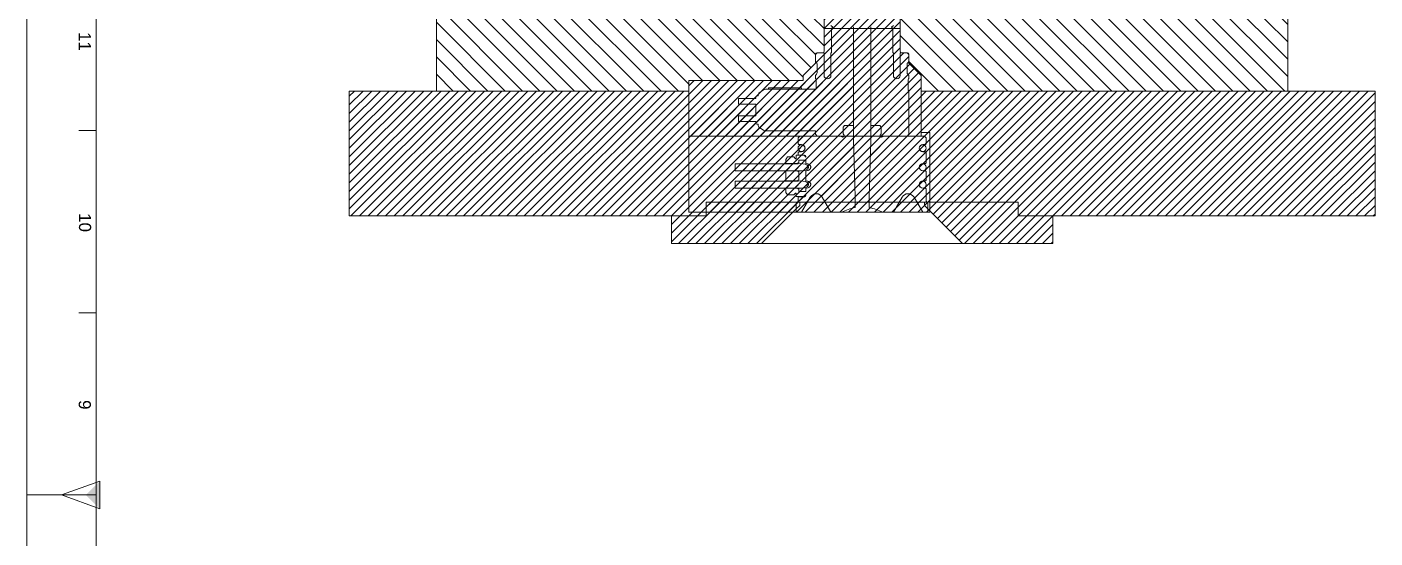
# Model space of a CAD drawing. Header units: millimetres. Extents: x 0 to 1189, y 0 to 841.
# Drawn here: x 0 to 389, y 408.1 to 555.5 of the extents above; entities that cross this region are included whole.
import ezdxf

# ---------------------------------------------------------------- set-up
doc = ezdxf.new("R2010")
doc.units = ezdxf.units.MM
doc.linetypes.add('________________', pattern=[0])
pattern_1 = [(45, (0, 0), (-1.25, 1.25), [])]

# ---------------------------------------------------------------- blocks, each defined once
blk = doc.blocks.new('D_FRAME_DRAWING@13')
blk.add_hatch(color=7).paths.add_polyline_path([(21, 424.5), (17, 420.5), (21, 416.5)])
at = {"color": 7, "linetype": '________________', "lineweight": 9}
for p, q in [((0, 841), (0, 0)), ((20, 821), (20, 20)), ((20, 525.62), (15, 525.62)), ((20, 473.06), (15, 473.06)), ((0, 420.5), (20, 420.5)), ((20, 420.5), (15, 420.5))]:
    blk.add_line(p, q, dxfattribs=at)
blk.add_lwpolyline([(21, 424.5), (10, 420.5), (21, 416.5)], close=True, dxfattribs=at)
at = {"color": 7, "char_height": 3.5, "attachment_point": 1, "rotation": 270}
for s, insert in [('{\\fArial;11}', (18.46, 554.02)), ('{\\fArial;10}', (18.51, 501.79)), ('{\\fArial;9}', (18.44, 447.88))]:
    blk.add_mtext(s, dxfattribs=dict(at, insert=insert))
blk = doc.blocks.new('D_FRAME_VIEW@1513')
at = {"true_color": 0xbeb69e}
h = blk.add_hatch(dxfattribs=at)
h.set_pattern_fill('', color=253, style=0, pattern_type=0)
h.set_pattern_definition([(-45, (0, 0), (2.5, 2.5), [])])
h.paths.add_polyline_path([(227.5, 547.63), (227.5, 547.66), (227.5, 547.69), (227.51, 547.72), (227.52, 547.75), (227.53, 547.78), (227.54, 547.81), (227.56, 547.84), (227.58, 547.86), (227.6, 547.89), (227.62, 547.91), (227.64, 547.93), (227.66, 547.95), (227.69, 547.97), (227.72, 547.98), (227.75, 548), (227.78, 548.01), (227.81, 548.02), (227.84, 548.02), (227.87, 548.03), (227.9, 548.03), (229.82, 548.03), (230, 548.53), (230, 558.5), (191, 558.5), (191, 593), (146.15, 593), (146.15, 574.2), (118.15, 574.2), (118.15, 537), (191, 537), (191, 540.03), (224, 540.03), (224, 541.53), (227.5, 545.03)])
h.paths.add_polyline_path([(252.18, 548.03), (254.1, 548.03), (254.13, 548.03), (254.16, 548.02), (254.19, 548.02), (254.22, 548.01), (254.25, 548), (254.28, 547.98), (254.31, 547.97), (254.34, 547.95), (254.36, 547.93), (254.38, 547.91), (254.4, 547.89), (254.42, 547.86), (254.44, 547.84), (254.46, 547.81), (254.47, 547.78), (254.48, 547.75), (254.49, 547.72), (254.5, 547.69), (254.5, 547.66), (254.5, 547.63), (254.5, 545.03), (258, 541.53), (258, 537), (363.85, 537), (363.85, 574.2), (335.85, 574.2), (335.85, 593), (291, 593), (291, 558.5), (252, 558.5), (252, 548.53)])
at = {"true_color": 0xacacac}
h = blk.add_hatch(dxfattribs=at)
h.set_pattern_fill('', color=253, style=0, pattern_type=0)
h.set_pattern_definition(pattern_1)
h.paths.add_polyline_path([(239.22, 581.05), (238.98, 580.95), (238.74, 580.84), (238.51, 580.71), (238.28, 580.58), (238.07, 580.43), (237.86, 580.27), (237.66, 580.09), (237.46, 579.91), (237.15, 579.59), (237.12, 579.57), (237.1, 579.55), (237.08, 579.52), (237.07, 579.49), (237.05, 579.46), (237.04, 579.43), (237.03, 579.4), (237.02, 579.37), (237.01, 579.34), (237, 579.31), (237, 579.27), (237, 579.24), (237, 577.73), (236.7, 577.43), (235.79, 577.43), (235.62, 577.42), (235.46, 577.41), (235.3, 577.38), (235.14, 577.34), (234.98, 577.29), (234.83, 577.24), (234.68, 577.17), (234.54, 577.09), (234.4, 577.01), (234.26, 576.91), (234.14, 576.81), (234.02, 576.69), (230.73, 573.41), (230.62, 573.29), (230.52, 573.16), (230.42, 573.03), (230.33, 572.89), (230.26, 572.75), (230.19, 572.6), (230.13, 572.45), (230.09, 572.29), (230.05, 572.13), (230.02, 571.97), (230.01, 571.81), (230, 571.64), (230, 548.53), (229.82, 548.03), (227.9, 548.03), (227.87, 548.03), (227.84, 548.02), (227.81, 548.02), (227.78, 548.01), (227.75, 548), (227.72, 547.98), (227.69, 547.97), (227.66, 547.95), (227.64, 547.93), (227.62, 547.91), (227.6, 547.89), (227.58, 547.86), (227.56, 547.84), (227.54, 547.81), (227.53, 547.78), (227.52, 547.75), (227.51, 547.72), (227.5, 547.69), (227.5, 547.66), (227.5, 547.63), (227.5, 545.03), (224, 541.53), (224, 540.03), (191, 540.03), (191, 502.03), (260.5, 502.03), (260.5, 525.03), (258, 525.03), (258, 541.53), (254.5, 545.03), (254.5, 547.63), (254.5, 547.66), (254.5, 547.69), (254.49, 547.72), (254.48, 547.75), (254.47, 547.78), (254.46, 547.81), (254.44, 547.84), (254.42, 547.86), (254.4, 547.89), (254.38, 547.91), (254.36, 547.93), (254.34, 547.95), (254.31, 547.97), (254.28, 547.98), (254.25, 548), (254.22, 548.01), (254.19, 548.02), (254.16, 548.02), (254.13, 548.03), (254.1, 548.03), (252.18, 548.03), (252, 548.53), (252, 571.64), (251.99, 571.81), (251.98, 571.97), (251.95, 572.13), (251.91, 572.29), (251.87, 572.45), (251.81, 572.6), (251.74, 572.75), (251.67, 572.89), (251.58, 573.03), (251.48, 573.16), (251.38, 573.29), (251.27, 573.41), (247.98, 576.69), (247.86, 576.81), (247.74, 576.91), (247.6, 577.01), (247.46, 577.09), (247.32, 577.17), (247.17, 577.24), (247.02, 577.29), (246.86, 577.34), (246.7, 577.38), (246.54, 577.41), (246.38, 577.42), (246.21, 577.43), (245.3, 577.43), (245, 577.73), (245, 579.24), (245, 579.27), (245, 579.31), (244.99, 579.34), (244.98, 579.37), (244.97, 579.4), (244.96, 579.43), (244.95, 579.46), (244.93, 579.49), (244.92, 579.52), (244.9, 579.55), (244.88, 579.57), (244.85, 579.59), (244.54, 579.91), (244.34, 580.09), (244.14, 580.27), (243.93, 580.43), (243.72, 580.58), (243.49, 580.71), (243.26, 580.84), (243.02, 580.95), (242.78, 581.05), (241.3, 582.53), (240.7, 582.53)])
h = blk.add_hatch(dxfattribs=at)
h.set_pattern_fill('', color=253, style=0, pattern_type=0)
h.set_pattern_definition(pattern_1)
h.paths.add_polyline_path([(245.93, 563.14), (245.93, 555.74), (245.92, 555.72), (245.92, 555.71), (245.92, 555.69), (245.92, 555.68), (245.91, 555.66), (245.9, 555.65), (245.9, 555.63), (245.89, 555.62), (245.88, 555.61), (245.87, 555.6), (245.85, 555.59), (245.84, 555.58), (245.83, 555.57), (245.82, 555.56), (245.8, 555.55), (245.79, 555.55), (245.77, 555.54), (245.76, 555.54), (245.74, 555.54), (245.73, 555.54), (243.5, 555.54), (243.5, 524.03), (254, 524.03), (254.5, 524.53), (254.5, 537.1), (254.47, 537.11), (254.45, 537.13), (254.42, 537.15), (254.4, 537.18), (254.37, 537.2), (254.35, 537.23), (254.33, 537.25), (254.32, 537.28), (254.3, 537.31), (254.29, 537.34), (254.28, 537.37), (254.27, 537.4), (254.26, 537.43), (254.25, 537.46), (254.25, 537.5), (254.25, 537.53), (254.25, 540.19), (254.25, 540.22), (254.25, 540.26), (254.26, 540.29), (254.27, 540.32), (254.28, 540.35), (254.29, 540.38), (254.3, 540.41), (254.32, 540.44), (254.33, 540.47), (254.35, 540.49), (254.37, 540.52), (254.4, 540.54), (254.5, 540.65), (254.5, 541.53), (254.15, 541.88), (254.12, 541.9), (254.1, 541.93), (254.08, 541.96), (254.07, 541.98), (254.05, 542.01), (254.04, 542.04), (254.03, 542.07), (254.02, 542.1), (254.01, 542.14), (254, 542.17), (254, 542.2), (254, 542.23), (254, 544.83), (254, 544.86), (254, 544.9), (254.01, 544.93), (254.02, 544.96), (254.03, 544.99), (254.04, 545.02), (254.05, 545.05), (254.07, 545.08), (254.08, 545.11), (254.1, 545.13), (254.12, 545.16), (254.15, 545.18), (254.49, 545.53), (254.49, 547.53), (253.99, 548.03), (252, 548.03), (252, 541.53), (252, 541.45), (251.99, 541.37), (251.97, 541.29), (251.95, 541.22), (251.92, 541.14), (251.89, 541.07), (251.85, 541), (251.81, 540.94), (251.76, 540.88), (251.71, 540.82), (251.65, 540.77), (251.59, 540.72), (251.52, 540.67), (251.45, 540.64), (251.38, 540.6), (251.31, 540.58), (251.23, 540.55), (251.16, 540.54), (251.08, 540.53), (251, 540.53), (250.92, 540.53), (250.84, 540.54), (250.77, 540.55), (250.69, 540.58), (250.62, 540.6), (250.55, 540.64), (250.48, 540.67), (250.41, 540.72), (250.35, 540.77), (250.29, 540.82), (250.24, 540.88), (250.19, 540.94), (250.15, 541), (250.11, 541.07), (250.08, 541.14), (250.05, 541.22), (250.03, 541.29), (250.01, 541.37), (250, 541.45), (250, 541.53), (250, 548.03), (249.88, 548.03), (249.88, 555.05), (249.5, 555.43), (250, 555.93), (250, 572.61), (250, 572.68), (249.99, 572.74), (249.98, 572.81), (249.97, 572.87), (249.95, 572.93), (249.92, 573), (249.9, 573.06), (249.87, 573.11), (249.83, 573.17), (249.79, 573.22), (249.75, 573.27), (249.71, 573.32), (248.79, 574.23), (248.75, 574.28), (248.69, 574.32), (248.64, 574.36), (248.59, 574.39), (248.53, 574.42), (248.47, 574.45), (248.41, 574.47), (248.34, 574.49), (248.28, 574.51), (248.22, 574.52), (248.15, 574.53), (248.09, 574.53), (246.83, 574.53), (246.63, 574.33), (246.63, 572.08), (246.43, 572.08), (246.13, 571.78), (246.13, 563.8), (246.6, 563.53)])
h.paths.add_polyline_path([(232.29, 573.32), (232.25, 573.27), (232.21, 573.22), (232.17, 573.17), (232.13, 573.11), (232.1, 573.06), (232.08, 573), (232.05, 572.93), (232.03, 572.87), (232.02, 572.81), (232.01, 572.74), (232, 572.68), (232, 572.61), (232, 555.93), (232.5, 555.43), (232.13, 555.05), (232.13, 548.03), (232, 548.03), (232, 541.53), (232, 541.45), (231.99, 541.37), (231.97, 541.29), (231.95, 541.22), (231.92, 541.14), (231.89, 541.07), (231.85, 541), (231.81, 540.94), (231.76, 540.88), (231.71, 540.82), (231.65, 540.77), (231.59, 540.72), (231.52, 540.67), (231.45, 540.64), (231.38, 540.6), (231.31, 540.58), (231.23, 540.55), (231.16, 540.54), (231.08, 540.53), (231, 540.53), (230.92, 540.53), (230.84, 540.54), (230.77, 540.55), (230.69, 540.58), (230.62, 540.6), (230.55, 540.64), (230.48, 540.67), (230.41, 540.72), (230.35, 540.77), (230.29, 540.82), (230.24, 540.88), (230.19, 540.94), (230.15, 541), (230.11, 541.07), (230.08, 541.14), (230.05, 541.22), (230.03, 541.29), (230.01, 541.37), (230, 541.45), (230, 541.53), (230, 548.03), (228.01, 548.03), (227.51, 547.53), (227.51, 545.53), (227.85, 545.18), (227.88, 545.16), (227.9, 545.13), (227.92, 545.11), (227.93, 545.08), (227.95, 545.05), (227.96, 545.02), (227.97, 544.99), (227.98, 544.96), (227.99, 544.93), (228, 544.9), (228, 544.86), (228, 544.83), (228, 542.23), (228, 542.2), (228, 542.17), (227.99, 542.14), (227.98, 542.1), (227.97, 542.07), (227.96, 542.04), (227.95, 542.01), (227.93, 541.98), (227.92, 541.96), (227.9, 541.93), (227.88, 541.9), (227.85, 541.88), (227.5, 541.53), (227.5, 540.65), (227.6, 540.54), (227.63, 540.52), (227.65, 540.49), (227.67, 540.47), (227.68, 540.44), (227.7, 540.41), (227.71, 540.38), (227.72, 540.35), (227.73, 540.32), (227.74, 540.29), (227.75, 540.26), (227.75, 540.22), (227.75, 540.19), (227.75, 537.53), (213.11, 537.53), (213.03, 537.52), (212.95, 537.52), (212.88, 537.5), (212.8, 537.48), (212.73, 537.46), (212.66, 537.42), (212.6, 537.39), (212.53, 537.35), (211.21, 536.42), (211.18, 536.4), (211.15, 536.37), (211.12, 536.34), (211.1, 536.31), (211.08, 536.28), (211.06, 536.24), (211.04, 536.21), (211.03, 536.17), (211.01, 536.13), (211.01, 536.09), (211, 536.05), (211, 536.01), (211, 535.58), (210.6, 535.58), (210.58, 535.58), (210.55, 535.57), (210.53, 535.57), (210.51, 535.56), (210.49, 535.55), (210.46, 535.54), (210.44, 535.53), (210.42, 535.52), (210.41, 535.51), (210.39, 535.49), (210.37, 535.47), (210.36, 535.45), (210.34, 535.43), (210.33, 535.41), (210.32, 535.39), (210.31, 535.37), (210.31, 535.35), (210.3, 535.32), (210.3, 535.3), (210.3, 535.28), (210.3, 534.83), (205.3, 534.83), (205.3, 533.23), (210.3, 533.23), (210.3, 529.83), (205.3, 529.83), (205.3, 528.23), (210.3, 528.23), (210.3, 527.78), (210.3, 527.75), (210.3, 527.73), (210.31, 527.71), (210.31, 527.68), (210.32, 527.66), (210.33, 527.64), (210.34, 527.62), (210.36, 527.6), (210.37, 527.58), (210.39, 527.57), (210.41, 527.55), (210.42, 527.53), (210.44, 527.52), (210.46, 527.51), (210.49, 527.5), (210.51, 527.49), (210.53, 527.49), (210.55, 527.48), (210.58, 527.48), (210.6, 527.48), (211, 527.48), (211, 527.04), (211, 527), (211.01, 526.96), (211.01, 526.92), (211.03, 526.88), (211.04, 526.85), (211.06, 526.81), (211.08, 526.78), (211.1, 526.74), (211.12, 526.71), (211.15, 526.68), (211.18, 526.66), (211.21, 526.63), (212.53, 525.71), (212.6, 525.67), (212.66, 525.63), (212.73, 525.6), (212.8, 525.57), (212.88, 525.55), (212.95, 525.54), (213.03, 525.53), (213.11, 525.53), (227.5, 525.53), (227.5, 524.53), (228, 524.03), (238.5, 524.03), (238.5, 555.54), (236.28, 555.54), (236.26, 555.54), (236.24, 555.54), (236.23, 555.54), (236.21, 555.55), (236.2, 555.55), (236.18, 555.56), (236.17, 555.57), (236.16, 555.58), (236.15, 555.59), (236.13, 555.6), (236.12, 555.61), (236.11, 555.62), (236.1, 555.63), (236.1, 555.65), (236.09, 555.66), (236.08, 555.68), (236.08, 555.69), (236.08, 555.71), (236.08, 555.72), (236.07, 555.74), (236.07, 563.14), (235.4, 563.53), (235.87, 563.8), (235.87, 571.78), (235.57, 572.08), (235.38, 572.08), (235.38, 574.33), (235.18, 574.53), (233.91, 574.53), (233.85, 574.53), (233.78, 574.52), (233.72, 574.51), (233.66, 574.49), (233.59, 574.47), (233.53, 574.45), (233.47, 574.42), (233.41, 574.39), (233.36, 574.36), (233.31, 574.32), (233.25, 574.28), (233.21, 574.23)])
h = blk.add_hatch(dxfattribs=at)
h.set_pattern_fill('', color=253, style=0, pattern_type=0)
h.set_pattern_definition(pattern_1)
h.paths.add_polyline_path([(230, 555.03), (230, 548.53), (229.82, 548.03), (227.9, 548.03), (227.87, 548.03), (227.84, 548.02), (227.81, 548.02), (227.78, 548.01), (227.75, 548), (227.72, 547.98), (227.69, 547.97), (227.66, 547.95), (227.64, 547.93), (227.62, 547.91), (227.6, 547.89), (227.58, 547.86), (227.56, 547.84), (227.54, 547.81), (227.53, 547.78), (227.52, 547.75), (227.51, 547.72), (227.5, 547.69), (227.5, 547.66), (227.5, 547.63), (227.5, 545.03), (224, 541.53), (224, 540.03), (191, 540.03), (191, 524.03), (258, 524.03), (258, 541.53), (254.5, 545.03), (254.5, 547.63), (254.5, 547.66), (254.5, 547.69), (254.49, 547.72), (254.48, 547.75), (254.47, 547.78), (254.46, 547.81), (254.44, 547.84), (254.42, 547.86), (254.4, 547.89), (254.38, 547.91), (254.36, 547.93), (254.34, 547.95), (254.31, 547.97), (254.28, 547.98), (254.25, 548), (254.22, 548.01), (254.19, 548.02), (254.16, 548.02), (254.13, 548.03), (254.1, 548.03), (252.18, 548.03), (252, 548.53), (252, 555.03)])
at = {"true_color": 0xbeb69e}
h = blk.add_hatch(dxfattribs=at)
h.set_pattern_fill('', color=253, style=0, pattern_type=0)
h.set_pattern_definition(pattern_1)
h.paths.add_polyline_path([(93, 537), (93, 501), (196, 501), (196, 502.03), (191, 502.03), (191, 537)])
h.paths.add_polyline_path([(389, 501), (389, 537), (258, 537), (258, 525.03), (260.5, 525.03), (260.5, 505), (286, 505), (286, 501)])
at = {"true_color": 0xacacac}
h = blk.add_hatch(dxfattribs=at)
h.set_pattern_fill('', color=253, style=0, pattern_type=0)
h.set_pattern_definition(pattern_1)
h.paths.add_polyline_path([(214, 537.91), (214, 537.53), (223.5, 537.53), (223.5, 537.91)])
h = blk.add_hatch(dxfattribs=at)
h.set_pattern_fill('', color=253, style=0, pattern_type=0)
h.set_pattern_definition(pattern_1)
h.paths.add_polyline_path([(259.3, 508.96), (258.52, 508.96), (258.43, 508.97), (258.35, 508.98), (258.27, 508.99), (258.19, 509.01), (258.11, 509.04), (258.03, 509.08), (257.96, 509.12), (257.89, 509.17), (257.82, 509.22), (257.76, 509.27), (257.71, 509.34), (257.65, 509.4), (257.61, 509.47), (257.57, 509.54), (257.53, 509.62), (257.5, 509.7), (257.48, 509.78), (257.46, 509.86), (257.45, 509.94), (257.45, 510.03), (257.45, 510.11), (257.46, 510.19), (257.48, 510.28), (257.5, 510.36), (257.53, 510.43), (257.57, 510.51), (257.61, 510.58), (257.65, 510.65), (257.71, 510.72), (257.76, 510.78), (257.82, 510.84), (257.89, 510.89), (257.96, 510.94), (258.03, 510.98), (258.11, 511.01), (258.19, 511.04), (258.27, 511.06), (258.35, 511.08), (258.43, 511.09), (258.52, 511.09), (259.3, 511.09), (259.5, 511.29), (259.5, 513.76), (259.3, 513.96), (258.52, 513.96), (258.43, 513.97), (258.35, 513.98), (258.27, 513.99), (258.19, 514.01), (258.11, 514.04), (258.03, 514.08), (257.96, 514.12), (257.89, 514.17), (257.82, 514.22), (257.76, 514.27), (257.71, 514.34), (257.65, 514.4), (257.61, 514.47), (257.57, 514.54), (257.53, 514.62), (257.5, 514.7), (257.48, 514.78), (257.46, 514.86), (257.45, 514.94), (257.45, 515.03), (257.45, 515.11), (257.46, 515.19), (257.48, 515.28), (257.5, 515.36), (257.53, 515.43), (257.57, 515.51), (257.61, 515.58), (257.65, 515.65), (257.71, 515.72), (257.76, 515.78), (257.82, 515.84), (257.89, 515.89), (257.96, 515.94), (258.03, 515.98), (258.11, 516.01), (258.19, 516.04), (258.27, 516.06), (258.35, 516.08), (258.43, 516.09), (258.52, 516.09), (259.3, 516.09), (259.5, 516.29), (259.5, 519.26), (259.3, 519.46), (258.52, 519.46), (258.43, 519.47), (258.35, 519.48), (258.27, 519.49), (258.19, 519.51), (258.11, 519.54), (258.03, 519.58), (257.96, 519.62), (257.89, 519.67), (257.82, 519.72), (257.76, 519.77), (257.71, 519.84), (257.65, 519.9), (257.61, 519.97), (257.57, 520.04), (257.53, 520.12), (257.5, 520.2), (257.48, 520.28), (257.46, 520.36), (257.45, 520.44), (257.45, 520.53), (257.45, 520.61), (257.46, 520.69), (257.48, 520.78), (257.5, 520.86), (257.53, 520.93), (257.57, 521.01), (257.61, 521.08), (257.65, 521.15), (257.71, 521.22), (257.76, 521.28), (257.82, 521.34), (257.89, 521.39), (257.96, 521.44), (258.03, 521.48), (258.11, 521.51), (258.19, 521.54), (258.27, 521.56), (258.35, 521.58), (258.43, 521.59), (258.52, 521.59), (259.3, 521.59), (259.5, 521.79), (259.5, 523.53), (259, 524.03), (247.02, 524.03), (246.83, 523.84), (246.81, 523.82), (246.79, 523.8), (246.76, 523.79), (246.73, 523.77), (246.7, 523.76), (246.67, 523.75), (246.64, 523.74), (246.61, 523.73), (246.58, 523.73), (246.55, 523.73), (246.52, 523.73), (246.49, 523.73), (246.46, 523.74), (246.43, 523.75), (246.4, 523.76), (246.37, 523.77), (246.34, 523.79), (246.31, 523.8), (246.29, 523.82), (246.27, 523.84), (246.25, 523.87), (246.23, 523.89), (246.21, 523.92), (246.19, 523.95), (246.18, 523.97), (246.17, 524), (246.16, 524.03), (246.15, 524.06), (246.15, 524.1), (246.15, 524.13), (246.15, 524.16), (246.15, 524.19), (246.16, 524.22), (246.17, 524.25), (246.18, 524.28), (246.19, 524.31), (246.21, 524.34), (246.23, 524.36), (246.25, 524.39), (246.27, 524.41), (246.5, 524.64), (246.5, 526.61), (246.07, 527.04), (243.5, 527.04), (243.5, 522.84), (243, 506.53), (243, 503.37), (243.52, 503.27), (244.04, 503.16), (244.55, 503.02), (245.05, 502.86), (245.55, 502.69), (246.04, 502.49), (246.52, 502.27), (246.99, 502.03), (250.01, 502.03), (252.52, 506.38), (252.6, 506.5), (252.69, 506.62), (252.78, 506.74), (252.89, 506.84), (253, 506.94), (253.12, 507.03), (253.25, 507.11), (253.38, 507.18), (253.52, 507.24), (253.66, 507.29), (253.8, 507.32), (253.95, 507.35), (254.1, 507.37), (254.25, 507.38), (254.4, 507.37), (254.55, 507.35), (254.7, 507.32), (254.84, 507.29), (254.98, 507.24), (255.12, 507.18), (255.25, 507.11), (255.38, 507.03), (255.5, 506.94), (255.61, 506.84), (255.72, 506.74), (255.81, 506.62), (255.9, 506.5), (255.98, 506.38), (258.49, 502.03), (259.65, 502.03), (260, 502.38), (260, 504.58), (259.65, 504.93), (259.62, 504.95), (259.6, 504.98), (259.58, 505.01), (259.57, 505.03), (259.55, 505.06), (259.54, 505.09), (259.53, 505.12), (259.52, 505.15), (259.51, 505.19), (259.5, 505.22), (259.5, 505.25), (259.5, 505.28), (259.5, 508.76)])
h.paths.add_polyline_path([(219, 513.98), (219, 511.08), (222.25, 511.08), (222.75, 511.37), (222.75, 513.69), (222.25, 513.98)])
h.paths.add_polyline_path([(224.75, 506.93), (224.75, 506.9), (224.75, 506.86), (224.74, 506.83), (224.73, 506.8), (224.72, 506.77), (224.71, 506.75), (224.69, 506.72), (224.67, 506.69), (224.65, 506.67), (224.63, 506.64), (224.61, 506.62), (224.59, 506.6), (224.56, 506.59), (224.53, 506.57), (224.5, 506.56), (224.47, 506.55), (224.44, 506.54), (224.41, 506.53), (224.38, 506.53), (224.35, 506.53), (222.5, 506.53), (222.5, 505.28), (222.5, 505.25), (222.5, 505.22), (222.49, 505.19), (222.48, 505.15), (222.47, 505.12), (222.46, 505.09), (222.45, 505.06), (222.43, 505.03), (222.42, 505.01), (222.4, 504.98), (222.38, 504.95), (222.35, 504.93), (222, 504.58), (222, 502.38), (222.35, 502.03), (223.51, 502.03), (226.02, 506.38), (226.1, 506.5), (226.19, 506.62), (226.28, 506.74), (226.39, 506.84), (226.5, 506.94), (226.62, 507.03), (226.75, 507.11), (226.88, 507.18), (227.02, 507.24), (227.16, 507.29), (227.3, 507.32), (227.45, 507.35), (227.6, 507.37), (227.75, 507.38), (227.9, 507.37), (228.05, 507.35), (228.2, 507.32), (228.34, 507.29), (228.48, 507.24), (228.62, 507.18), (228.75, 507.11), (228.88, 507.03), (229, 506.94), (229.11, 506.84), (229.22, 506.74), (229.31, 506.62), (229.4, 506.5), (229.48, 506.38), (231.99, 502.03), (235.01, 502.03), (235.48, 502.27), (235.96, 502.49), (236.45, 502.69), (236.95, 502.86), (237.45, 503.02), (237.96, 503.16), (238.48, 503.27), (239, 503.37), (239, 506.53), (238.5, 522.84), (238.5, 527.04), (235.93, 527.04), (235.51, 526.61), (235.51, 524.64), (235.73, 524.41), (235.75, 524.39), (235.77, 524.36), (235.79, 524.34), (235.81, 524.31), (235.82, 524.28), (235.83, 524.25), (235.84, 524.22), (235.85, 524.19), (235.85, 524.16), (235.85, 524.13), (235.85, 524.1), (235.85, 524.06), (235.84, 524.03), (235.83, 524), (235.82, 523.97), (235.81, 523.95), (235.79, 523.92), (235.77, 523.89), (235.75, 523.87), (235.73, 523.84), (235.71, 523.82), (235.69, 523.8), (235.66, 523.79), (235.63, 523.77), (235.6, 523.76), (235.57, 523.75), (235.54, 523.74), (235.51, 523.73), (235.48, 523.73), (235.45, 523.73), (235.42, 523.73), (235.39, 523.73), (235.36, 523.74), (235.33, 523.75), (235.3, 523.76), (235.27, 523.77), (235.24, 523.79), (235.21, 523.8), (235.19, 523.82), (235.17, 523.84), (234.98, 524.03), (223, 524.03), (222.5, 523.53), (222.5, 521.79), (222.7, 521.59), (223.49, 521.59), (223.57, 521.59), (223.65, 521.58), (223.73, 521.56), (223.81, 521.54), (223.89, 521.51), (223.97, 521.48), (224.04, 521.44), (224.11, 521.39), (224.18, 521.34), (224.24, 521.28), (224.29, 521.22), (224.35, 521.15), (224.39, 521.08), (224.43, 521.01), (224.47, 520.93), (224.5, 520.86), (224.52, 520.78), (224.54, 520.69), (224.55, 520.61), (224.55, 520.53), (224.55, 520.44), (224.54, 520.36), (224.52, 520.28), (224.5, 520.2), (224.47, 520.12), (224.43, 520.04), (224.39, 519.97), (224.35, 519.9), (224.29, 519.84), (224.24, 519.77), (224.18, 519.72), (224.11, 519.67), (224.04, 519.62), (223.97, 519.58), (223.89, 519.54), (223.81, 519.51), (223.73, 519.49), (223.65, 519.48), (223.57, 519.47), (223.49, 519.46), (222.7, 519.46), (222.5, 519.26), (222.5, 518.53), (224.35, 518.53), (224.38, 518.53), (224.41, 518.52), (224.44, 518.52), (224.47, 518.51), (224.5, 518.5), (224.53, 518.48), (224.56, 518.47), (224.59, 518.45), (224.61, 518.43), (224.63, 518.41), (224.65, 518.39), (224.67, 518.36), (224.69, 518.34), (224.71, 518.31), (224.72, 518.28), (224.73, 518.25), (224.74, 518.22), (224.75, 518.19), (224.75, 518.16), (224.75, 518.13), (224.75, 517.98), (224.25, 518.48), (222, 518.48), (222, 517.58), (221.92, 517.5), (221.91, 517.49), (221.91, 517.49), (221.9, 517.48), (221.9, 517.48), (221.89, 517.48), (221.88, 517.47), (221.87, 517.47), (221.87, 517.47), (221.86, 517.47), (221.85, 517.47), (221.84, 517.47), (221.83, 517.47), (221.83, 517.47), (221.82, 517.47), (221.81, 517.48), (221.8, 517.48), (221.8, 517.48), (221.79, 517.49), (221.79, 517.49), (221.78, 517.5), (221.25, 518.03), (219.43, 518.03), (219, 517.28), (219, 516.08), (222.25, 516.08), (222.75, 516.37), (222.75, 517.03), (224.75, 517.03), (224.75, 516.08), (224.91, 516.07), (225.07, 516.04), (225.23, 516), (225.38, 515.96), (225.53, 515.89), (225.67, 515.82), (225.81, 515.72), (225.92, 515.61), (226.02, 515.48), (226.1, 515.34), (226.15, 515.19), (226.17, 515.03), (226.15, 514.86), (226.1, 514.71), (226.02, 514.57), (225.92, 514.44), (225.8, 514.33), (225.67, 514.24), (225.53, 514.16), (225.38, 514.1), (225.23, 514.05), (225.07, 514.01), (224.91, 513.99), (224.75, 513.97), (224.75, 511.08), (224.91, 511.07), (225.07, 511.04), (225.23, 511), (225.38, 510.96), (225.53, 510.89), (225.67, 510.82), (225.81, 510.72), (225.92, 510.61), (226.02, 510.48), (226.1, 510.34), (226.15, 510.19), (226.17, 510.03), (226.15, 509.86), (226.1, 509.71), (226.02, 509.57), (225.92, 509.44), (225.8, 509.33), (225.67, 509.24), (225.53, 509.16), (225.38, 509.1), (225.23, 509.05), (225.07, 509.01), (224.91, 508.99), (224.75, 508.97), (224.75, 508.03), (222.75, 508.03), (222.75, 508.69), (222.25, 508.98), (219, 508.98), (219, 507.78), (219.43, 507.03), (221.25, 507.03), (221.78, 507.56), (221.79, 507.56), (221.79, 507.57), (221.8, 507.57), (221.8, 507.57), (221.81, 507.58), (221.82, 507.58), (221.83, 507.58), (221.83, 507.58), (221.84, 507.59), (221.85, 507.59), (221.86, 507.59), (221.87, 507.58), (221.87, 507.58), (221.88, 507.58), (221.89, 507.58), (221.9, 507.57), (221.9, 507.57), (221.91, 507.57), (221.91, 507.56), (221.92, 507.56), (222, 507.48), (222, 506.58), (224.25, 506.58), (224.75, 507.08)])
at = {"true_color": 0x48534a}
h = blk.add_hatch(dxfattribs=at)
h.set_pattern_fill('', color=251, style=0, pattern_type=0)
h.set_pattern_definition(pattern_1)
h.paths.add_polyline_path([(258.5, 511.03), (258.41, 511.02), (258.33, 511.01), (258.24, 510.99), (258.16, 510.97), (258.08, 510.93), (258, 510.89), (257.93, 510.85), (257.86, 510.79), (257.79, 510.73), (257.73, 510.67), (257.68, 510.6), (257.63, 510.53), (257.59, 510.45), (257.56, 510.37), (257.53, 510.29), (257.52, 510.2), (257.5, 510.11), (257.5, 510.03), (257.5, 509.94), (257.52, 509.85), (257.53, 509.77), (257.56, 509.69), (257.59, 509.6), (257.63, 509.53), (257.68, 509.45), (257.73, 509.38), (257.79, 509.32), (257.86, 509.26), (257.93, 509.21), (258, 509.16), (258.08, 509.12), (258.16, 509.09), (258.24, 509.06), (258.33, 509.04), (258.41, 509.03), (258.5, 509.03), (258.59, 509.03), (258.67, 509.04), (258.76, 509.06), (258.84, 509.09), (258.92, 509.12), (259, 509.16), (259.07, 509.21), (259.14, 509.26), (259.21, 509.32), (259.27, 509.38), (259.32, 509.45), (259.37, 509.53), (259.41, 509.6), (259.44, 509.69), (259.47, 509.77), (259.48, 509.85), (259.5, 509.94), (259.5, 510.03), (259.5, 510.11), (259.48, 510.2), (259.47, 510.29), (259.44, 510.37), (259.41, 510.45), (259.37, 510.53), (259.32, 510.6), (259.27, 510.67), (259.21, 510.73), (259.14, 510.79), (259.07, 510.85), (259, 510.89), (258.92, 510.93), (258.84, 510.97), (258.76, 510.99), (258.67, 511.01), (258.59, 511.02)])
h.paths.add_polyline_path([(223.5, 521.53), (223.41, 521.52), (223.33, 521.51), (223.24, 521.49), (223.16, 521.47), (223.08, 521.43), (223, 521.39), (222.93, 521.35), (222.86, 521.29), (222.79, 521.23), (222.73, 521.17), (222.68, 521.1), (222.63, 521.03), (222.59, 520.95), (222.56, 520.87), (222.53, 520.79), (222.52, 520.7), (222.5, 520.61), (222.5, 520.53), (222.5, 520.44), (222.52, 520.35), (222.53, 520.27), (222.56, 520.19), (222.59, 520.1), (222.63, 520.03), (222.68, 519.95), (222.73, 519.88), (222.79, 519.82), (222.86, 519.76), (222.93, 519.71), (223, 519.66), (223.08, 519.62), (223.16, 519.59), (223.24, 519.56), (223.33, 519.54), (223.41, 519.53), (223.5, 519.53), (223.59, 519.53), (223.67, 519.54), (223.76, 519.56), (223.84, 519.59), (223.92, 519.62), (224, 519.66), (224.07, 519.71), (224.14, 519.76), (224.21, 519.82), (224.27, 519.88), (224.32, 519.95), (224.37, 520.03), (224.41, 520.1), (224.44, 520.19), (224.47, 520.27), (224.48, 520.35), (224.5, 520.44), (224.5, 520.53), (224.5, 520.61), (224.48, 520.7), (224.47, 520.79), (224.44, 520.87), (224.41, 520.95), (224.37, 521.03), (224.32, 521.1), (224.27, 521.17), (224.21, 521.23), (224.14, 521.29), (224.07, 521.35), (224, 521.39), (223.92, 521.43), (223.84, 521.47), (223.76, 521.49), (223.67, 521.51), (223.59, 521.52)])
h.paths.add_polyline_path([(222.5, 511.03), (204.4, 511.03), (204.4, 509.03), (222.5, 509.03), (222.78, 509.03), (223.07, 509.03), (223.35, 509.03), (223.63, 509.04), (223.92, 509.06), (224.2, 509.09), (224.48, 509.14), (224.75, 509.23), (225.01, 509.35), (225.14, 509.43), (225.25, 509.52), (225.34, 509.63), (225.42, 509.75), (225.47, 509.88), (225.48, 510.03), (225.47, 510.17), (225.42, 510.31), (225.34, 510.43), (225.29, 510.49), (225.24, 510.54), (225.19, 510.59), (225.13, 510.63), (225.08, 510.67), (225.01, 510.71), (224.75, 510.83), (224.48, 510.91), (224.19, 510.96), (223.91, 511), (223.63, 511.01), (223.35, 511.02), (223.07, 511.03), (222.78, 511.03)])
h.paths.add_polyline_path([(222.5, 516.03), (204.4, 516.03), (204.4, 514.03), (222.5, 514.03), (222.78, 514.03), (223.07, 514.03), (223.35, 514.03), (223.63, 514.04), (223.92, 514.06), (224.2, 514.09), (224.48, 514.14), (224.75, 514.23), (225.01, 514.35), (225.14, 514.43), (225.25, 514.52), (225.34, 514.63), (225.42, 514.75), (225.47, 514.88), (225.48, 515.03), (225.47, 515.17), (225.42, 515.31), (225.34, 515.43), (225.29, 515.49), (225.24, 515.54), (225.19, 515.59), (225.13, 515.63), (225.08, 515.67), (225.01, 515.71), (224.75, 515.83), (224.48, 515.91), (224.19, 515.96), (223.91, 516), (223.63, 516.01), (223.35, 516.02), (223.07, 516.03), (222.78, 516.03)])
h.paths.add_polyline_path([(258.5, 521.53), (258.41, 521.52), (258.33, 521.51), (258.24, 521.49), (258.16, 521.47), (258.08, 521.43), (258, 521.39), (257.93, 521.35), (257.86, 521.29), (257.79, 521.23), (257.73, 521.17), (257.68, 521.1), (257.63, 521.03), (257.59, 520.95), (257.56, 520.87), (257.53, 520.79), (257.52, 520.7), (257.5, 520.61), (257.5, 520.53), (257.5, 520.44), (257.52, 520.35), (257.53, 520.27), (257.56, 520.19), (257.59, 520.1), (257.63, 520.03), (257.68, 519.95), (257.73, 519.88), (257.79, 519.82), (257.86, 519.76), (257.93, 519.71), (258, 519.66), (258.08, 519.62), (258.16, 519.59), (258.24, 519.56), (258.33, 519.54), (258.41, 519.53), (258.5, 519.53), (258.59, 519.53), (258.67, 519.54), (258.76, 519.56), (258.84, 519.59), (258.92, 519.62), (259, 519.66), (259.07, 519.71), (259.14, 519.76), (259.21, 519.82), (259.27, 519.88), (259.32, 519.95), (259.37, 520.03), (259.41, 520.1), (259.44, 520.19), (259.47, 520.27), (259.48, 520.35), (259.5, 520.44), (259.5, 520.53), (259.5, 520.61), (259.48, 520.7), (259.47, 520.79), (259.44, 520.87), (259.41, 520.95), (259.37, 521.03), (259.32, 521.1), (259.27, 521.17), (259.21, 521.23), (259.14, 521.29), (259.07, 521.35), (259, 521.39), (258.92, 521.43), (258.84, 521.47), (258.76, 521.49), (258.67, 521.51), (258.59, 521.52)])
h.paths.add_polyline_path([(258.5, 516.03), (258.41, 516.02), (258.33, 516.01), (258.24, 515.99), (258.16, 515.97), (258.08, 515.93), (258, 515.89), (257.93, 515.85), (257.86, 515.79), (257.79, 515.73), (257.73, 515.67), (257.68, 515.6), (257.63, 515.53), (257.59, 515.45), (257.56, 515.37), (257.53, 515.29), (257.52, 515.2), (257.5, 515.11), (257.5, 515.03), (257.5, 514.94), (257.52, 514.85), (257.53, 514.77), (257.56, 514.69), (257.59, 514.6), (257.63, 514.53), (257.68, 514.45), (257.73, 514.38), (257.79, 514.32), (257.86, 514.26), (257.93, 514.21), (258, 514.16), (258.08, 514.12), (258.16, 514.09), (258.24, 514.06), (258.33, 514.04), (258.41, 514.03), (258.5, 514.03), (258.59, 514.03), (258.67, 514.04), (258.76, 514.06), (258.84, 514.09), (258.92, 514.12), (259, 514.16), (259.07, 514.21), (259.14, 514.26), (259.21, 514.32), (259.27, 514.38), (259.32, 514.45), (259.37, 514.53), (259.41, 514.6), (259.44, 514.69), (259.47, 514.77), (259.48, 514.85), (259.5, 514.94), (259.5, 515.03), (259.5, 515.11), (259.48, 515.2), (259.47, 515.29), (259.44, 515.37), (259.41, 515.45), (259.37, 515.53), (259.32, 515.6), (259.27, 515.67), (259.21, 515.73), (259.14, 515.79), (259.07, 515.85), (259, 515.89), (258.92, 515.93), (258.84, 515.97), (258.76, 515.99), (258.67, 516.01), (258.59, 516.02)])
at = {"true_color": 0xbeb69e}
h = blk.add_hatch(dxfattribs=at)
h.set_pattern_fill('', color=253, style=0, pattern_type=0)
h.set_pattern_definition(pattern_1)
h.paths.add_polyline_path([(196, 501), (186, 501), (186, 493), (212, 493), (223, 504), (223, 505), (196, 505)])
h.paths.add_polyline_path([(286, 505), (259, 505), (259, 504), (270, 493), (296, 493), (296, 501), (286, 501)])
at = {"color": 253, "linetype": '________________', "lineweight": 9, "true_color": 0xbeb69e}
for p, q in [((118.15, 537), (118.15, 574.2)), ((363.85, 574.2), (363.85, 537)), ((230, 555.03), (230, 558.5)), ((252, 558.5), (252, 555.03)), ((230, 548.53), (230, 555.03)), ((252, 555.03), (252, 548.53)), ((229.82, 548.03), (230, 548.53)), ((252, 548.53), (252.18, 548.03)), ((224, 541.53), (227.5, 545.03)), ((227.5, 545.03), (227.5, 547.63)), ((227.9, 548.03), (228.01, 548.03)), ((228.01, 548.03), (229.82, 548.03)), ((252.18, 548.03), (253.99, 548.03)), ((253.99, 548.03), (254.1, 548.03)), ((254.5, 547.63), (254.5, 545.03)), ((254.5, 545.03), (258, 541.53)), ((224, 540.03), (224, 541.53)), ((258, 541.53), (258, 537)), ((93, 537), (118.15, 537)), ((93, 501), (93, 537)), ((118.15, 537), (191, 537)), ((191, 537), (118.15, 537)), ((191, 540.03), (224, 540.03)), ((191, 537), (191, 540.03)), ((191, 524.03), (191, 537)), ((258, 537), (258, 525.03)), ((258, 537), (363.85, 537)), ((363.85, 537), (258, 537)), ((363.85, 537), (389, 537)), ((389, 537), (389, 501)), ((191, 502.03), (191, 524.03)), ((258, 525.03), (260.5, 525.03)), ((260.5, 525.03), (260.5, 505)), ((191, 502.03), (196, 502.03)), ((196, 502.03), (196, 505)), ((196, 505), (222.41, 505)), ((196, 501), (196, 502.03)), ((196, 501), (196, 502.03)), ((212, 493), (221.03, 502.03)), ((221.03, 502.03), (222, 503)), ((222, 503), (223, 504)), ((222.41, 505), (223, 505)), ((223, 504), (223, 505)), ((259, 505), (223, 505)), ((259, 505), (259, 504)), ((259, 505), (259.59, 505)), ((259, 504), (260, 503)), ((259.59, 505), (260.5, 505)), ((260, 503), (260.5, 502.5)), ((260.5, 505), (286, 505)), ((260.5, 505), (286, 505)), ((260.5, 502.5), (270, 493)), ((286, 505), (286, 501)), ((286, 505), (286, 501)), ((186, 501), (93, 501)), ((196, 501), (186, 501)), ((186, 493), (186, 501)), ((186, 501), (196, 501)), ((296, 501), (286, 501)), ((286, 501), (296, 501)), ((389, 501), (296, 501)), ((296, 501), (296, 493)), ((212, 493), (186, 493)), ((212, 493), (270, 493)), ((296, 493), (270, 493))]:
    blk.add_line(p, q, dxfattribs=at)
at = {"color": 7, "linetype": '________________', "lineweight": 9}
for p, q in [((230, 555.03), (230, 558.5)), ((252, 558.5), (252, 555.03)), ((230, 548.53), (230, 555.03)), ((230, 555.03), (232.13, 555.03)), ((230, 548.53), (230, 555.03)), ((232.5, 555.43), (232, 555.93)), ((232.13, 555.05), (232.5, 555.43)), ((232.13, 555.03), (232.13, 555.05)), ((232.13, 548.03), (232.13, 555.03)), ((232.13, 555.03), (249.88, 555.03)), ((238.5, 555.03), (238.5, 555.54)), ((238.5, 527.04), (238.5, 555.03)), ((243.5, 555.54), (243.5, 555.03)), ((243.5, 555.03), (243.5, 527.04)), ((250, 555.93), (249.5, 555.43)), ((249.5, 555.43), (249.88, 555.05)), ((249.88, 555.05), (249.88, 555.03)), ((249.88, 555.03), (249.88, 548.03)), ((249.88, 555.03), (252, 555.03)), ((252, 555.03), (252, 548.53)), ((252, 555.03), (252, 548.53)), ((229.82, 548.03), (230, 548.53)), ((229.82, 548.03), (230, 548.53)), ((252, 548.53), (252.18, 548.03)), ((252, 548.53), (252.18, 548.03)), ((224, 541.53), (227.5, 545.03)), ((224, 541.53), (227.5, 545.03)), ((227.5, 545.03), (227.5, 547.63)), ((227.5, 545.03), (227.5, 547.63)), ((227.51, 547.53), (228.01, 548.03)), ((227.51, 545.53), (227.51, 547.53)), ((227.85, 545.18), (227.51, 545.53)), ((227.9, 548.03), (228.01, 548.03)), ((227.9, 548.03), (228.01, 548.03)), ((228, 542.23), (228, 544.83)), ((228.01, 548.03), (229.82, 548.03)), ((228.01, 548.03), (229.82, 548.03)), ((228.01, 548.03), (229.82, 548.03)), ((229.82, 548.03), (230, 548.03)), ((230, 541.53), (230, 548.03)), ((232, 541.53), (232, 548.03)), ((232, 548.03), (232.13, 548.03)), ((249.88, 548.03), (250, 548.03)), ((250, 548.03), (250, 541.53)), ((252, 548.03), (252, 541.53)), ((252, 548.03), (252.18, 548.03)), ((252.18, 548.03), (253.99, 548.03)), ((252.18, 548.03), (253.99, 548.03)), ((252.18, 548.03), (253.99, 548.03)), ((253.99, 548.03), (254.49, 547.53)), ((253.99, 548.03), (254.1, 548.03)), ((253.99, 548.03), (254.1, 548.03)), ((254, 544.83), (254, 542.23)), ((254.49, 545.53), (254.15, 545.18)), ((254.49, 547.53), (254.49, 545.53)), ((254.5, 547.63), (254.5, 545.03)), ((254.5, 547.63), (254.5, 545.03)), ((254.5, 545.03), (258, 541.53)), ((254.5, 545.03), (258, 541.53)), ((224, 540.03), (224, 541.53)), ((224, 540.03), (224, 541.53)), ((227.5, 541.53), (227.85, 541.88)), ((227.5, 540.65), (227.5, 541.53)), ((254.15, 541.88), (254.5, 541.53)), ((254.5, 541.53), (254.5, 540.65)), ((258, 541.53), (258, 537)), ((258, 541.53), (258, 537)), ((191, 537), (191, 540.03)), ((191, 540.03), (224, 540.03)), ((191, 537), (191, 540.03)), ((191, 540.03), (224, 540.03)), ((191, 524.03), (191, 537)), ((191, 524.03), (191, 537)), ((211.21, 536.42), (212.53, 537.35)), ((213.11, 537.53), (214, 537.53)), ((214, 537.91), (223.5, 537.91)), ((214, 537.91), (214, 537.53)), ((214, 537.53), (223.5, 537.53)), ((214, 537.53), (223.5, 537.53)), ((223.5, 537.91), (223.5, 537.53)), ((223.5, 537.53), (227.75, 537.53)), ((227.6, 540.54), (227.5, 540.65)), ((227.75, 537.53), (227.75, 540.19)), ((254.25, 540.19), (254.25, 537.53)), ((254.5, 540.65), (254.4, 540.54)), ((254.5, 537.1), (254.5, 524.53)), ((258, 537), (258, 525.03)), ((258, 537), (258, 525.03)), ((205.3, 533.23), (205.3, 534.83)), ((205.3, 534.83), (210.3, 534.83)), ((210.3, 533.23), (205.3, 533.23)), ((210.3, 535.28), (210.3, 534.83)), ((210.3, 533.23), (210.3, 529.83)), ((210.6, 535.58), (211, 535.58)), ((211, 536.01), (211, 535.58)), ((205.3, 528.23), (205.3, 529.83)), ((205.3, 529.83), (210.3, 529.83)), ((210.3, 528.23), (205.3, 528.23)), ((210.3, 528.23), (210.3, 527.78)), ((211, 527.48), (210.6, 527.48)), ((211, 527.48), (211, 527.04)), ((212.53, 525.71), (211.21, 526.63)), ((227.5, 525.53), (213.11, 525.53)), ((227.5, 524.53), (227.5, 525.53)), ((235.51, 526.61), (235.93, 527.04)), ((235.51, 524.64), (235.51, 526.61)), ((238.5, 527.04), (235.93, 527.04)), ((238.5, 524.03), (238.5, 527.04)), ((238.5, 524.03), (238.5, 527.04)), ((243.5, 527.04), (243.5, 524.03)), ((246.07, 527.04), (243.5, 527.04)), ((243.5, 527.04), (243.5, 524.03)), ((246.07, 527.04), (246.5, 526.61)), ((246.5, 526.61), (246.5, 524.64)), ((191, 524.03), (223, 524.03)), ((191, 502.03), (191, 524.03)), ((222.5, 523.53), (223, 524.03)), ((222.5, 521.79), (222.5, 523.53)), ((222.7, 521.59), (222.5, 521.79)), ((222.7, 521.59), (223.49, 521.59)), ((228, 524.03), (223, 524.03)), ((223, 524.03), (228, 524.03)), ((228, 524.03), (227.5, 524.53)), ((234.98, 524.03), (228, 524.03)), ((228, 524.03), (234.98, 524.03)), ((228, 524.03), (234.98, 524.03)), ((235.17, 523.84), (234.98, 524.03)), ((234.98, 524.03), (235.84, 524.03)), ((234.98, 524.03), (235.84, 524.03)), ((235.73, 524.41), (235.51, 524.64)), ((235.84, 524.03), (238.5, 524.03)), ((235.84, 524.03), (238.5, 524.03)), ((238.5, 522.84), (238.5, 524.03)), ((238.5, 524.03), (243.5, 524.03)), ((239, 506.53), (238.5, 522.84)), ((243.5, 522.84), (243, 506.53)), ((243.5, 524.03), (243.5, 522.84)), ((243.5, 524.03), (246.16, 524.03)), ((243.5, 524.03), (246.16, 524.03)), ((246.16, 524.03), (247.02, 524.03)), ((246.16, 524.03), (247.02, 524.03)), ((246.5, 524.64), (246.27, 524.41)), ((247.02, 524.03), (246.83, 523.84)), ((254, 524.03), (247.02, 524.03)), ((247.02, 524.03), (254, 524.03)), ((247.02, 524.03), (254, 524.03)), ((254.5, 524.53), (254, 524.03)), ((258, 524.03), (254, 524.03)), ((254, 524.03), (258, 524.03)), ((258, 525.03), (258, 524.03)), ((258, 525.03), (260.5, 525.03)), ((259, 524.03), (258, 524.03)), ((258.52, 521.59), (259.3, 521.59)), ((259, 524.03), (259.5, 523.53)), ((259.5, 521.79), (259.3, 521.59)), ((259.5, 523.53), (259.5, 521.79)), ((260.5, 525.03), (260.5, 505)), ((219, 517.28), (219.43, 518.03)), ((219.43, 518.03), (221.25, 518.03)), ((221.25, 518.03), (221.78, 517.5)), ((221.92, 517.5), (222, 517.58)), ((222, 518.48), (222, 517.58)), ((222, 518.48), (224.25, 518.48)), ((222.5, 519.26), (222.7, 519.46)), ((222.5, 518.53), (222.5, 519.26)), ((222.5, 518.53), (224.35, 518.53)), ((222.7, 519.46), (223.49, 519.46)), ((224.25, 518.48), (224.75, 517.98)), ((224.75, 518.13), (224.75, 517.98)), ((258.52, 519.46), (259.3, 519.46)), ((259.3, 519.46), (259.5, 519.26)), ((259.5, 519.26), (259.5, 516.29)), ((219, 517.28), (219, 516.08)), ((219, 516.08), (222.25, 516.08)), ((219, 514.03), (219, 513.98)), ((222.25, 513.98), (219, 513.98)), ((219, 513.98), (219, 511.08)), ((222.25, 516.08), (222.75, 516.37)), ((222.25, 516.03), (222.25, 516.08)), ((222.75, 513.69), (222.25, 513.98)), ((222.75, 517.03), (224.75, 517.03)), ((222.75, 516.37), (222.75, 517.03)), ((222.75, 514.03), (222.75, 513.69)), ((222.75, 511.37), (222.75, 513.69)), ((224.75, 517.03), (224.75, 516.08)), ((224.75, 513.97), (224.75, 511.08)), ((259.3, 516.09), (258.52, 516.09)), ((259.3, 513.96), (258.52, 513.96)), ((259.5, 516.29), (259.3, 516.09)), ((259.3, 513.96), (259.5, 513.76)), ((259.5, 513.76), (259.5, 511.29)), ((219, 511.08), (222.25, 511.08)), ((222.25, 511.08), (222.75, 511.37)), ((258.52, 511.09), (259.3, 511.09)), ((259.5, 511.29), (259.3, 511.09)), ((219, 509.03), (219, 508.98)), ((219, 508.98), (219, 507.78)), ((222.25, 508.98), (219, 508.98)), ((219.43, 507.03), (219, 507.78)), ((221.25, 507.03), (219.43, 507.03)), ((221.78, 507.56), (221.25, 507.03)), ((222, 507.48), (221.92, 507.56)), ((222, 507.48), (222, 506.58)), ((224.25, 506.58), (222, 506.58)), ((222.25, 509.03), (222.25, 508.98)), ((222.75, 508.69), (222.25, 508.98)), ((222.5, 506.53), (222.52, 506.58)), ((222.5, 505.28), (222.5, 506.53)), ((224.35, 506.53), (222.5, 506.53)), ((222.75, 509.03), (222.75, 508.69)), ((222.75, 508.03), (222.75, 508.69)), ((224.75, 508.03), (222.75, 508.03)), ((223.51, 502.03), (226.02, 506.38)), ((224.75, 507.08), (224.25, 506.58)), ((224.75, 508.97), (224.75, 508.03)), ((224.75, 507.08), (224.75, 506.93)), ((231.99, 502.03), (229.48, 506.38)), ((239, 503.37), (239, 506.53)), ((243, 506.53), (243, 503.37)), ((252.52, 506.38), (250.01, 502.03)), ((255.98, 506.38), (258.49, 502.03)), ((258.52, 508.96), (259.3, 508.96)), ((259.3, 508.96), (259.5, 508.76)), ((259.5, 508.76), (259.5, 505.28)), ((191, 502.03), (196, 502.03)), ((196, 502.03), (222.35, 502.03)), ((222, 504.58), (222.35, 504.93)), ((222, 502.38), (222, 504.58)), ((222.35, 502.03), (222, 502.38)), ((223.51, 502.03), (222.35, 502.03)), ((222.35, 502.03), (223.51, 502.03)), ((223.51, 502.03), (231.99, 502.03)), ((235.01, 502.03), (231.99, 502.03)), ((231.99, 502.03), (235.01, 502.03)), ((235.01, 502.03), (246.99, 502.03)), ((250.01, 502.03), (246.99, 502.03)), ((246.99, 502.03), (250.01, 502.03)), ((250.01, 502.03), (258.49, 502.03)), ((259.65, 502.03), (258.49, 502.03)), ((258.49, 502.03), (259.65, 502.03)), ((259.65, 504.93), (260, 504.58)), ((260, 502.38), (259.65, 502.03)), ((259.65, 502.03), (260.5, 502.03)), ((260, 504.58), (260, 502.38)), ((260.5, 505), (260.5, 502.03))]:
    blk.add_line(p, q, dxfattribs=at)
at = {"color": 253, "linetype": '________________', "lineweight": 9, "true_color": 0x91a694}
for p, q in [((204.4, 516.03), (222.5, 516.03)), ((204.4, 514.03), (204.4, 516.03)), ((222.5, 514.03), (204.4, 514.03)), ((204.4, 511.03), (222.5, 511.03)), ((204.4, 509.03), (204.4, 511.03)), ((222.5, 509.03), (204.4, 509.03))]:
    blk.add_line(p, q, dxfattribs=at)
at = {"color": 253, "linetype": '________________', "lineweight": 9, "true_color": 0xacacac}
blk.add_line((224.35, 506.68), (224.35, 506.53), dxfattribs=at)
at = {"color": 253, "linetype": '________________', "lineweight": 9, "true_color": 0x91a694, "extrusion": (0, 0, -1)}
for points in [[(-222.5, 516.03, 0.179049), (-225.16, 515.61), (-225.26, 515.52), (-225.34, 515.43), (-225.41, 515.31), (-225.45, 515.22), (-225.48, 515.11), (-225.48, 515), (-225.47, 514.88), (-225.43, 514.77), (-225.36, 514.66), (-225.29, 514.56), (-225.2, 514.47), (-225.2, 514.47, 0.163873), (-223.53, 514.04), (-222.5, 514.03)], [(-222.5, 511.03, 0.179049), (-225.16, 510.61), (-225.26, 510.52), (-225.34, 510.43), (-225.41, 510.31), (-225.45, 510.22), (-225.48, 510.11), (-225.48, 510), (-225.47, 509.88), (-225.43, 509.77), (-225.36, 509.66), (-225.29, 509.56), (-225.2, 509.47), (-225.2, 509.47, 0.163873), (-223.53, 509.04), (-222.5, 509.03)]]:
    blk.add_lwpolyline(points, format="xyb", dxfattribs=at)
at = {"color": 7, "linetype": '________________', "lineweight": 9, "extrusion": (0, 0, -1)}
for points in [[(-224.75, 516.08, 0.148489), (-225.8, 515.72), (-225.9, 515.64), (-225.99, 515.53), (-226.06, 515.42), (-226.11, 515.31), (-226.15, 515.2), (-226.16, 515.08), (-226.16, 514.95), (-226.14, 514.82), (-226.1, 514.71), (-226.04, 514.6), (-225.97, 514.5), (-225.97, 514.5, 0.09557), (-225.63, 514.21, 0.109705), (-224.75, 513.97)], [(-224.75, 511.08, 0.148489), (-225.8, 510.72), (-225.9, 510.64), (-225.99, 510.53), (-226.06, 510.42), (-226.11, 510.31), (-226.15, 510.2), (-226.16, 510.08), (-226.16, 509.95), (-226.14, 509.82), (-226.1, 509.71), (-226.04, 509.6), (-225.97, 509.5), (-225.97, 509.5, 0.09557), (-225.63, 509.21, 0.109705), (-224.75, 508.97)]]:
    blk.add_lwpolyline(points, format="xyb", dxfattribs=at)
for centre, radius, start, end in [((-227.9, 547.63), 0.4, 0, 90), ((-227.9, 547.63), 0.4, 0, 90), ((-227.5, 544.83), 0.5, 135.0001, 180), ((-254.5, 544.83), 0.5, 0, 44.9999), ((-254.1, 547.63), 0.4, 90, 180), ((-254.1, 547.63), 0.4, 90, 180), ((-227.5, 542.23), 0.5, 180, 225), ((-231, 541.53), 1, 270, 0), ((-231, 541.53), 1, 180, 270), ((-251, 541.53), 1, 270, 0), ((-251, 541.53), 1, 180, 270), ((-254.5, 542.23), 0.5, 315, 0), ((-213.11, 536.53), 1, 55, 90), ((-227.25, 540.19), 0.5, 135.0001, 180), ((-254.75, 540.19), 0.5, 0, 44.9999), ((-254.75, 537.53), 0.5, 300, 0), ((-210.6, 535.28), 0.3, 0, 90), ((-211.5, 536.01), 0.5, 0, 55), ((-210.6, 527.78), 0.3, 270, 0), ((-211.5, 527.04), 0.5, 305, 0), ((-213.11, 526.53), 1, 270, 305), ((-223.49, 520.53), 1.06, 90, 270), ((-235.45, 524.13), 0.4, 270, 315), ((-235.45, 524.13), 0.4, 194.4775, 270), ((-235.45, 524.13), 0.4, 135, 194.4775), ((-246.55, 524.13), 0.4, 345.5225, 45), ((-246.55, 524.13), 0.4, 270, 345.5225), ((-246.55, 524.13), 0.4, 225, 270), ((-258.52, 520.53), 1.06, 270, 90), ((-221.85, 517.57), 0.1, 225, 315), ((-224.35, 518.13), 0.4, 90, 180), ((-258.52, 515.03), 1.06, 270, 90), ((-258.52, 510.03), 1.06, 270, 90), ((-221.85, 507.49), 0.1, 45, 135), ((-224.35, 506.93), 0.4, 180, 270), ((-227.75, 505.38), 2, 30, 90), ((-227.75, 505.38), 2, 90, 150), ((-254.25, 505.38), 2, 30, 90), ((-254.25, 505.38), 2, 90, 150), ((-222, 505.28), 0.5, 214.6536, 225), ((-222, 505.28), 0.5, 180, 214.6536), ((-241, 490.83), 12.7, 61.8712, 80.9393), ((-241, 490.83), 12.7, 99.0607, 118.1288), ((-260, 505.28), 0.5, 325.3464, 0), ((-260, 505.28), 0.5, 315, 325.3464)]:
    blk.add_arc(centre, radius, start, end, dxfattribs=at)
at = {"color": 253, "linetype": '________________', "lineweight": 9, "true_color": 0xbeb69e, "extrusion": (0, 0, -1)}
for centre, start, end in [((-227.9, 547.63), 0, 90), ((-254.1, 547.63), 90, 180)]:
    blk.add_arc(centre, 0.4, start, end, dxfattribs=at)
at = {"color": 253, "linetype": '________________', "lineweight": 9, "true_color": 0x91a694, "extrusion": (0, 0, -1)}
for centre, start, end in [((-223.5, 520.53), 270, 90), ((-223.5, 520.53), 90, 270), ((-258.5, 520.53), 270, 90), ((-258.5, 520.53), 90, 270), ((-258.5, 515.03), 270, 90), ((-258.5, 515.03), 90, 270), ((-258.5, 510.03), 270, 90), ((-258.5, 510.03), 90, 270)]:
    blk.add_arc(centre, 1, start, end, dxfattribs=at)

msp = doc.modelspace()

# ---------------------------------------------------------------- block references
at = {"color": 7}
msp.add_blockref('D_FRAME_DRAWING@13', (0, 0), dxfattribs=at)
at = {"color": 7, "linetype": '________________', "lineweight": 20}
msp.add_blockref('D_FRAME_VIEW@1513', (0, 0), dxfattribs=at)

doc.saveas('drawing.dxf')
